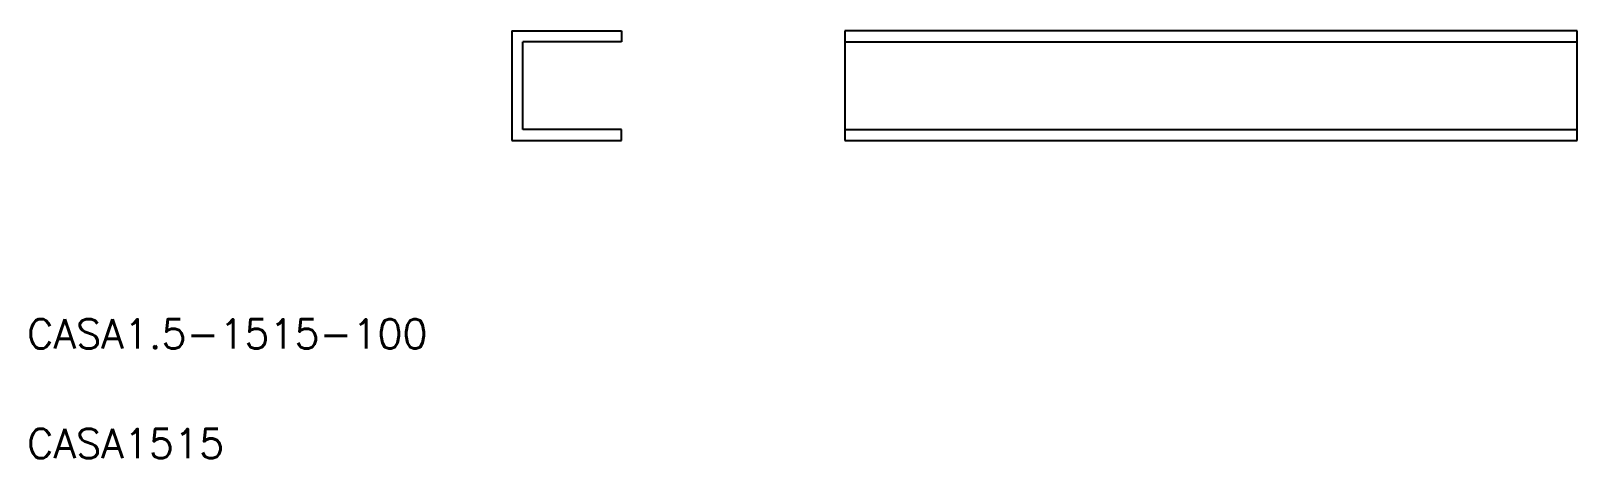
# Model space of a CAD drawing. Extents: x 20 to 231, y 18 to 76.
import ezdxf

# ---------------------------------------------------------------- set-up
doc = ezdxf.new("R2010")
doc.units = 0
doc.layers.get('0').update_dxf_attribs({"linetype": 'CONTINUOUS'})
doc.styles.get("Standard").update_dxf_attribs({"font": 'txt.shx', "bigfont": '@extfont2.shx'})

msp = doc.modelspace()

# ---------------------------------------------------------------- linework, layer by layer
at = {"color": 7, "linetype": 'CONTINUOUS'}
for p, q in [((85.87, 75.93), (85.87, 60.93)), ((85.87, 75.93), (100.87, 75.93)), ((100.87, 74.43), (87.37, 74.43)), ((87.37, 62.43), (87.37, 74.43)), ((100.87, 75.93), (100.87, 74.43)), ((231.34, 75.93), (131.34, 75.93)), ((131.34, 75.93), (131.34, 60.93)), ((131.34, 74.43), (231.34, 74.43)), ((231.34, 60.93), (231.34, 75.93)), ((100.87, 62.43), (87.37, 62.43)), ((100.87, 60.93), (100.87, 62.43)), ((131.34, 62.43), (231.34, 62.43)), ((85.87, 60.93), (100.87, 60.93)), ((131.34, 60.93), (231.34, 60.93))]:
    msp.add_line(p, q, dxfattribs=at)

# ---------------------------------------------------------------- texts
for s, p in [('CASA1.5-1515-100', (19.69, 32.51)), ('CASA1515', (19.69, 17.51))]:
    msp.add_text(s, height=4, dxfattribs=at).set_placement(p)

doc.saveas('drawing.dxf')
